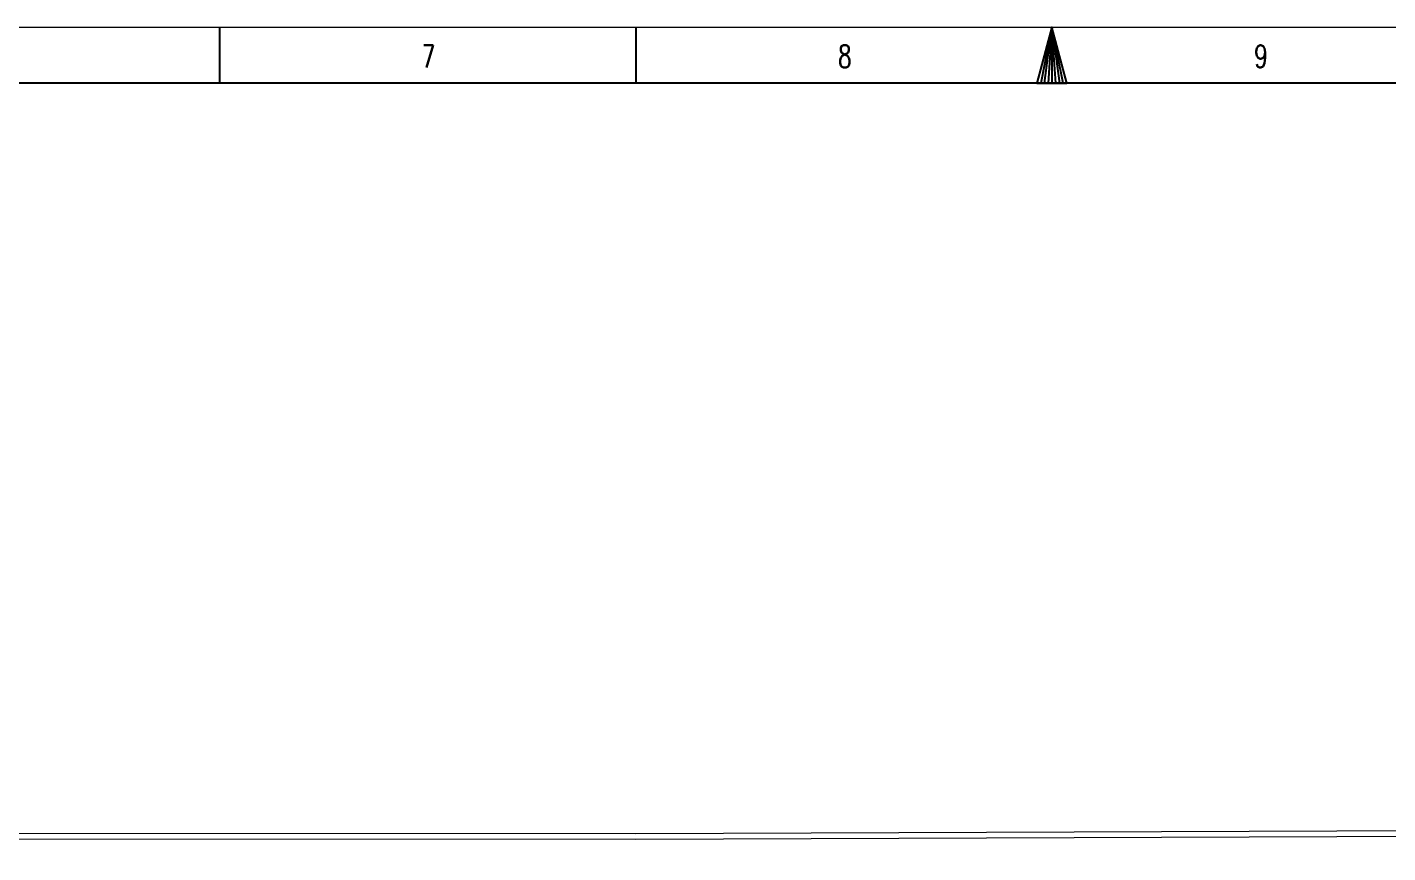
# Model space of a CAD drawing. Header units: inches. Extents: x 19 to 1016051, y 34 to 210034.
# Drawn here: x 102816 to 163497, y 173222 to 210034 of the extents above; entities that cross this region are included whole.
import ezdxf

# ---------------------------------------------------------------- set-up
doc = ezdxf.new("R2010")
doc.units = ezdxf.units.IN
doc.header["$MEASUREMENT"] = 0
doc.layers.add('Layout', color=6, linetype='Continuous', lineweight=20)
doc.styles.add('TEG BORDER', font='txt_qlt.shx', dxfattribs={"width": 0.7, "bigfont": 'hztxt.shx'})

msp = doc.modelspace()

# ---------------------------------------------------------------- linework, layer by layer
for p, q in [((111394, 210034), (111394, 207534)), ((129956, 210034), (129956, 207534)), ((148519, 210034), (148519, 207534))]:
    msp.add_line(p, q)
at = {"linetype": 'Continuous'}
msp.add_line((244519, 207534), (2519, 207534), dxfattribs=at)
at = {"color": 5, "lineweight": 15}
msp.add_lwpolyline([(19, 210034), (297019, 210034), (297019, 34), (19, 34)], close=True, dxfattribs=at)
msp.add_lwpolyline([(148519, 210034), (147849, 207534), (149189, 207534), (148519, 210034), (148016, 207534), (148184, 207534), (148519, 210034), (148351, 207534), (148686, 207534), (148519, 210034), (148854, 207534), (149021, 207534), (148519, 210034)])
at = {"lineweight": 9}
msp.add_lwpolyline([(2519, 207534), (294519, 207534), (294519, 2534), (2519, 2534)], close=True, dxfattribs=at)
at = {"layer": 'Layout', "color": 9, "lineweight": 20}
msp.add_lwpolyline([(17654, 87516), (12137, 174090), (129957, 174076), (172948, 174248), (205943, 174090), (207358, 184356), (225230, 179453), (223052, 121365), (222709, 109024), (222399, 102907), (222084, 91053), (221256, 59990), (220849, 44580), (205259, 44723), (116136, 44438), (85604, 44710), (51853, 45181), (9674, 43892), (18775, 67397)], close=True, dxfattribs=at)
msp.add_lwpolyline([(17904, 87531), (12403, 173840), (129958, 173826), (172948, 173998), (206161, 173839), (207567, 184039), (224973, 179265), (222802, 121373), (222459, 109034), (222150, 102916), (221834, 91060), (221006, 59997), (220605, 44832), (205260, 44973), (116137, 44688), (85606, 44960), (51851, 45431), (10043, 44154), (19027, 67357), (17904, 87531)], dxfattribs=at)

# ---------------------------------------------------------------- texts
at = {"char_height": 1000, "width": 1000, "attachment_point": 1, "style": 'TEG BORDER'}
for s, insert in [('7', (120417, 209237)), ('8', (138980, 209237)), ('9', (157542, 209237))]:
    msp.add_mtext(s, dxfattribs=dict(at, insert=insert))

doc.saveas('drawing.dxf')
